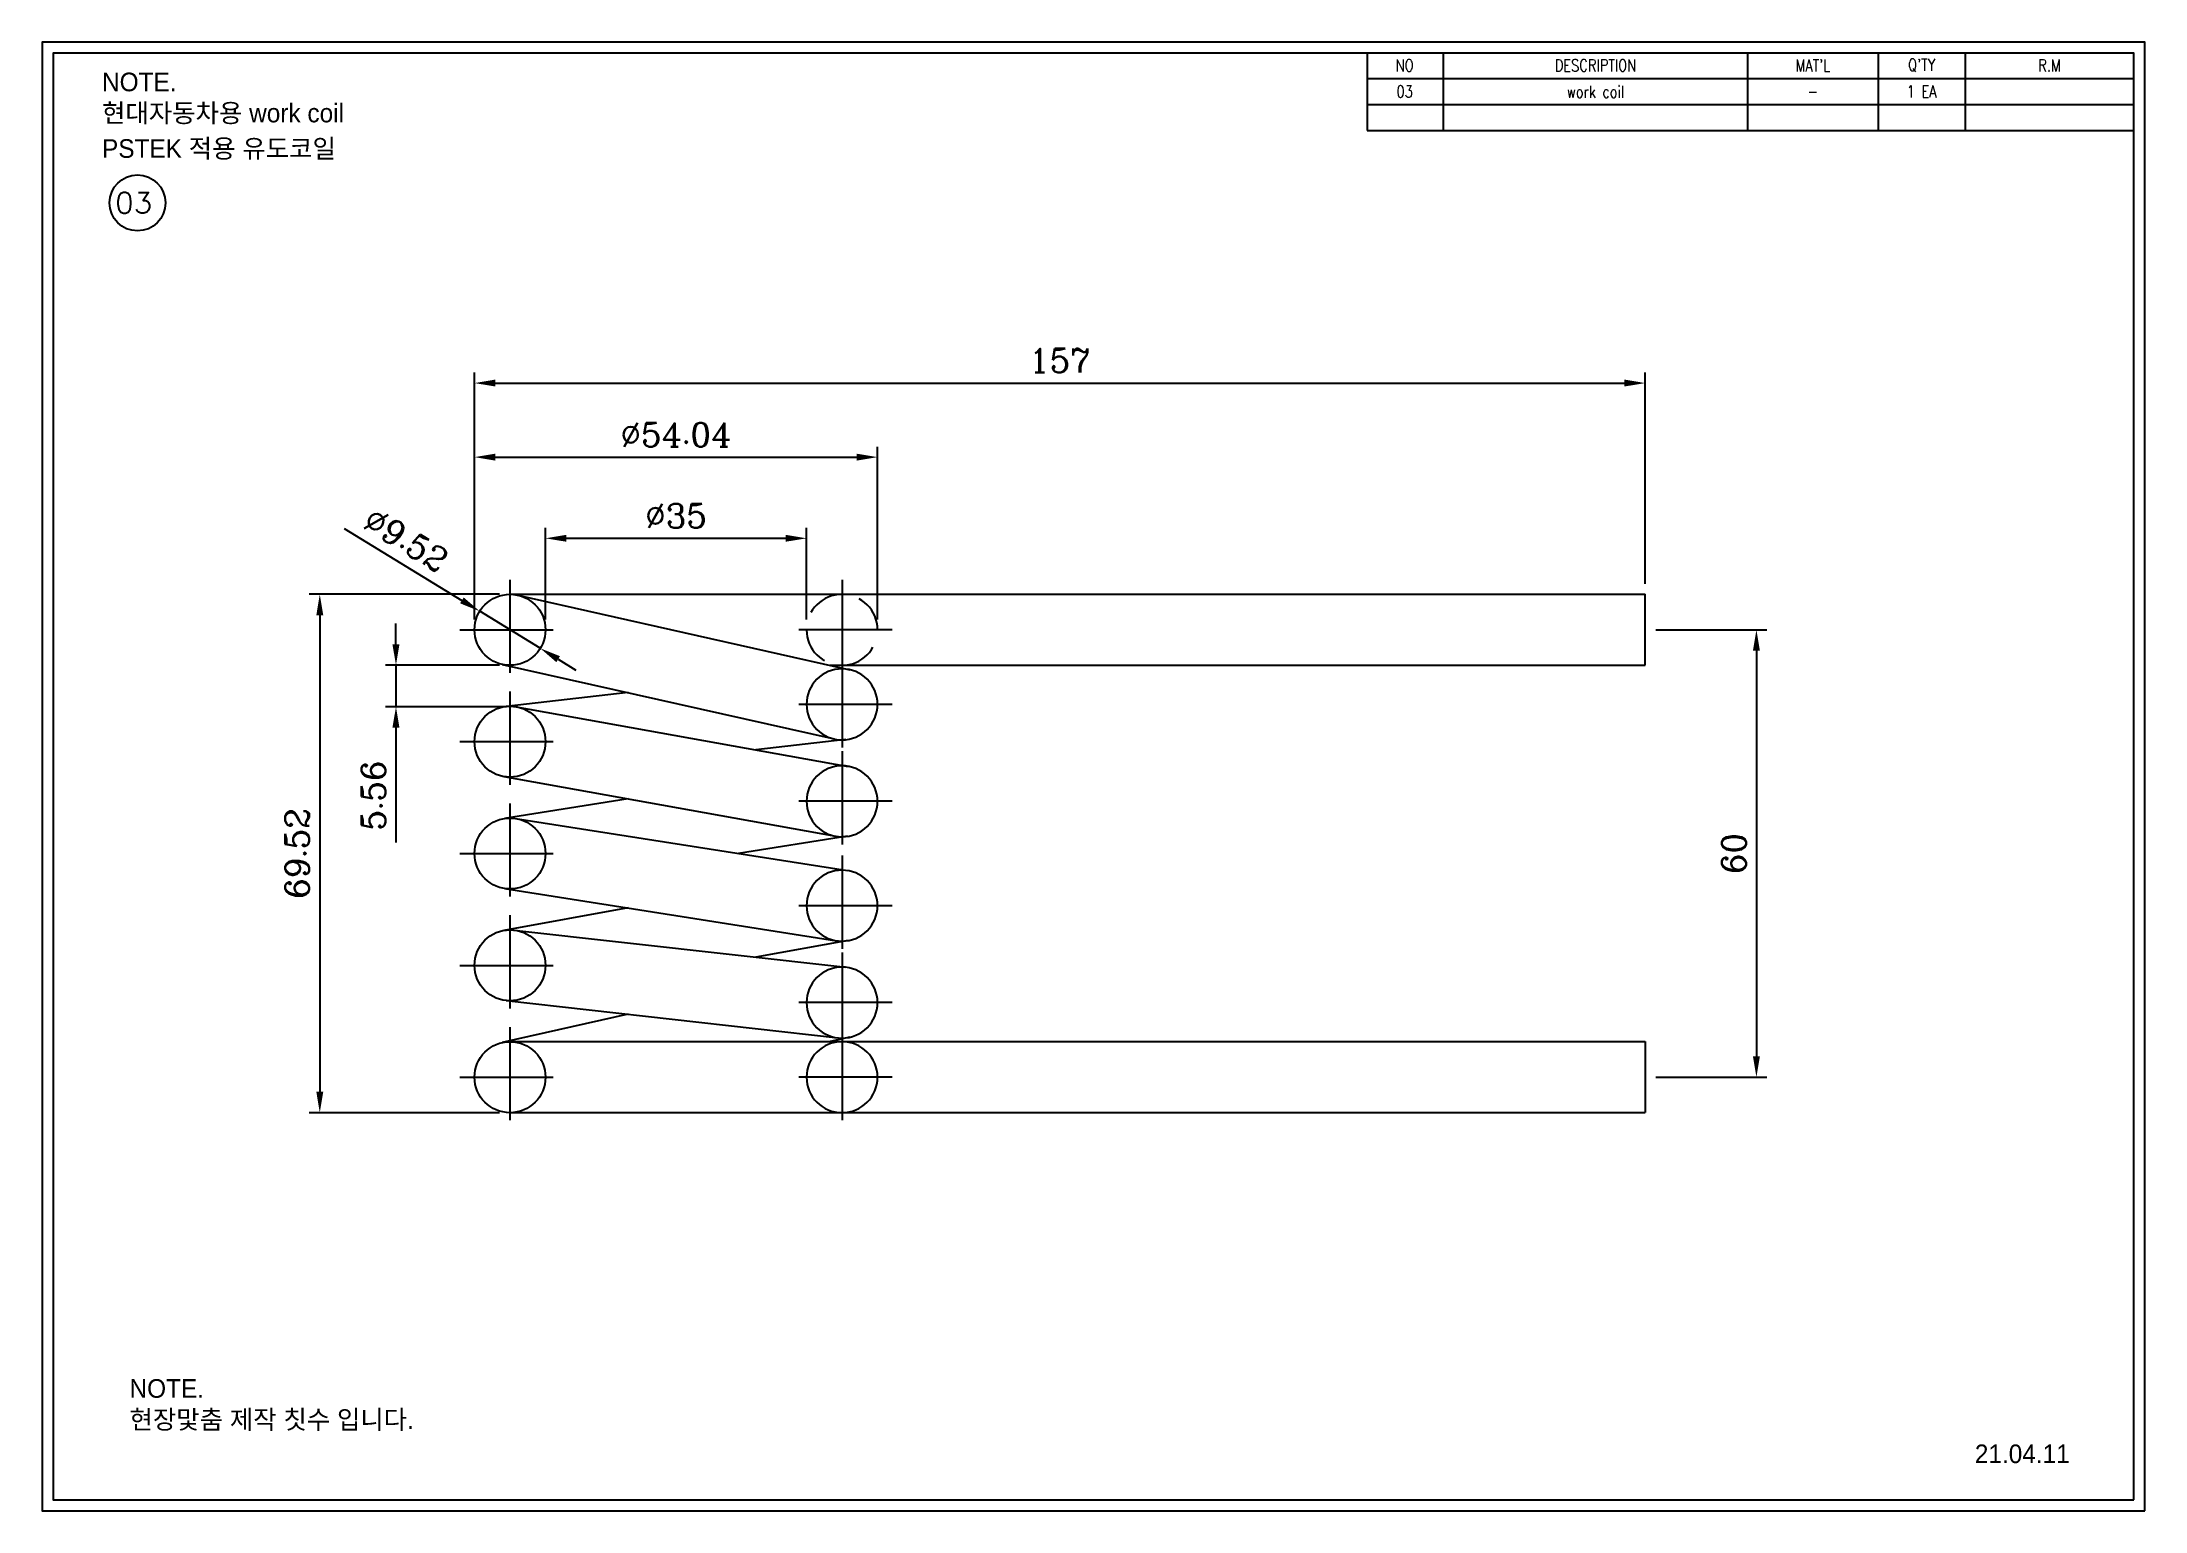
# Model space of a CAD drawing. Extents: x 5488 to 5770, y 14473 to 14670.
import ezdxf
from ezdxf.enums import TextEntityAlignment as Align

# ---------------------------------------------------------------- set-up
doc = ezdxf.new("R2010")
doc.units = 0
doc.header["$LTSCALE"] = 10
doc.header["$MEASUREMENT"] = 0
doc.linetypes.add('CENTER', pattern=[2, 1.25, -0.25, 0.25, -0.25])
doc.linetypes.add('HIDDENX2', pattern=[0.75, 0.5, -0.25])
doc.layers.get('0').update_dxf_attribs({"linetype": 'CONTINUOUS'})
doc.layers.get('DEFPOINTS').update_dxf_attribs({"linetype": 'CONTINUOUS'})
doc.layers.add('CL', color=1, linetype='CENTER')
doc.layers.add('HI', color=4, linetype='HIDDENX2')
doc.styles.add('RO', font='romans.shx')
doc.styles.get("Standard").update_dxf_attribs({"font": 'romanc.shx'})
doc.dimstyles.new('삼한진공', dxfattribs={"dimscale": 0, "dimtxt": 2.5, "dimasz": 2.5, "dimexe": 1, "dimexo": 1, "dimgap": 1, "dimtad": 1, "dimtoh": 1, "dimdec": 4, "dimtxsty": 'RO', "dimcen": 0, "dimclrd": 2, "dimclre": 2, "dimclrt": 3, "dimazin": 3, "dimtp": 0.3, "dimtfac": 0.5, "dimtdec": 4, "dimtofl": 0, "dimtmove": 0, "dimatfit": 3, "dimtolj": 2})

# ---------------------------------------------------------------- blocks, each defined once
blk = doc.blocks.new('*D0')
at = {"color": 2}
for p, q in [((5704.64, 14591.15), (5719.55, 14591.15)), ((5718.15, 14588.35), (5718.15, 14533.95)), ((5704.64, 14531.15), (5719.55, 14531.15))]:
    blk.add_line(p, q, dxfattribs=at)
for points in [[(5717.68, 14588.35), (5718.61, 14588.35), (5718.15, 14591.15)], [(5717.68, 14533.95), (5718.61, 14533.95), (5718.15, 14531.15)]]:
    blk.add_solid(points, dxfattribs=at)
at = {"layer": 'DEFPOINTS', "color": 0}
for p in [(5703.24, 14591.15), (5703.24, 14531.15), (5718.15, 14531.15)]:
    blk.add_point(p, dxfattribs=at)
at = {"color": 3, "insert": (5715.14, 14561.15), "char_height": 3.22, "attachment_point": 5, "rotation": 90}
blk.add_mtext('\\A2;60', dxfattribs=at)
blk = doc.blocks.new('*D1')
at = {"color": 2}
for p, q in [((5549.6, 14595.91), (5524.09, 14595.91)), ((5525.49, 14593.11), (5525.49, 14529.19)), ((5549.6, 14526.39), (5524.09, 14526.39))]:
    blk.add_line(p, q, dxfattribs=at)
for points in [[(5525.03, 14593.11), (5525.96, 14593.11), (5525.49, 14595.91)], [(5525.03, 14529.19), (5525.96, 14529.19), (5525.49, 14526.39)]]:
    blk.add_solid(points, dxfattribs=at)
at = {"layer": 'DEFPOINTS', "color": 0}
for p in [(5551, 14595.91), (5525.49, 14526.39), (5551, 14526.39)]:
    blk.add_point(p, dxfattribs=at)
at = {"color": 3, "insert": (5522.48, 14561.15), "char_height": 3.22, "attachment_point": 5, "rotation": 90}
blk.add_mtext('\\A2;69.52', dxfattribs=at)
blk = doc.blocks.new('*D2')
at = {"color": 2}
for p, q in [((5555.76, 14592.55), (5555.76, 14604.82)), ((5590.76, 14592.55), (5590.76, 14604.82)), ((5558.56, 14603.42), (5587.96, 14603.42))]:
    blk.add_line(p, q, dxfattribs=at)
for points in [[(5558.56, 14603.89), (5558.56, 14602.96), (5555.76, 14603.42)], [(5587.96, 14603.89), (5587.96, 14602.96), (5590.76, 14603.42)]]:
    blk.add_solid(points, dxfattribs=at)
at = {"layer": 'DEFPOINTS', "color": 0}
for p in [(5590.76, 14603.42), (5555.76, 14591.15), (5590.76, 14591.15)]:
    blk.add_point(p, dxfattribs=at)
at = {"color": 3, "insert": (5573.26, 14606.43), "char_height": 3.22, "attachment_point": 5}
blk.add_mtext('\\A2;%%c35', dxfattribs=at)
blk = doc.blocks.new('*D3')
at = {"color": 2}
for p, q in [((5546.24, 14592.55), (5546.24, 14615.71)), ((5549.04, 14614.31), (5597.48, 14614.31)), ((5600.28, 14592.55), (5600.28, 14615.71))]:
    blk.add_line(p, q, dxfattribs=at)
for points in [[(5549.04, 14614.77), (5549.04, 14613.84), (5546.24, 14614.31)], [(5597.48, 14614.77), (5597.48, 14613.84), (5600.28, 14614.31)]]:
    blk.add_solid(points, dxfattribs=at)
at = {"layer": 'DEFPOINTS', "color": 0}
for p in [(5600.28, 14614.31), (5546.24, 14591.15), (5600.28, 14591.15)]:
    blk.add_point(p, dxfattribs=at)
at = {"color": 3, "insert": (5573.26, 14617.32), "char_height": 3.22, "attachment_point": 5}
blk.add_mtext('\\A2;%%c54.04', dxfattribs=at)
blk = doc.blocks.new('*D4')
at = {"color": 2}
for p, q in [((5546.24, 14592.55), (5546.24, 14625.64)), ((5703.24, 14597.31), (5703.24, 14625.64)), ((5549.04, 14624.24), (5700.44, 14624.24))]:
    blk.add_line(p, q, dxfattribs=at)
for points in [[(5549.04, 14624.71), (5549.04, 14623.78), (5546.24, 14624.24)], [(5700.44, 14624.71), (5700.44, 14623.78), (5703.24, 14624.24)]]:
    blk.add_solid(points, dxfattribs=at)
at = {"layer": 'DEFPOINTS', "color": 0}
for p in [(5703.24, 14624.24), (5703.24, 14595.91), (5546.24, 14591.15)]:
    blk.add_point(p, dxfattribs=at)
at = {"color": 3, "insert": (5624.74, 14627.25), "char_height": 3.22, "attachment_point": 5}
blk.add_mtext('\\A2;157', dxfattribs=at)
blk = doc.blocks.new('ERT4')
blk.add_circle((5551, 14591.15), 4.76)
at = {"layer": 'CL'}
for p, q in [((5551, 14597.87), (5551, 14584.44)), ((5544.29, 14591.15), (5557.71, 14591.15))]:
    blk.add_line(p, q, dxfattribs=at)
blk = doc.blocks.new('*D6')
at = {"color": 2}
for p, q in [((5528.78, 14604.73), (5544.55, 14595.1)), ((5555.06, 14588.67), (5546.94, 14593.64)), ((5557.45, 14587.21), (5559.84, 14585.75))]:
    blk.add_line(p, q, dxfattribs=at)
for points in [[(5544.79, 14595.49), (5544.31, 14594.7), (5546.94, 14593.64)], [(5557.7, 14587.61), (5557.21, 14586.81), (5555.06, 14588.67)]]:
    blk.add_solid(points, dxfattribs=at)
at = {"layer": 'DEFPOINTS', "color": 0}
for p in [(5546.94, 14593.64), (5555.06, 14588.67)]:
    blk.add_point(p, dxfattribs=at)
at = {"color": 3, "insert": (5537.04, 14603.21), "char_height": 3.22, "attachment_point": 5, "rotation": 328.5736}
blk.add_mtext('\\A2;∅9.52', dxfattribs=at)
blk = doc.blocks.new('*D7')
at = {"color": 2}
for p, q in [((5535.71, 14589.19), (5535.71, 14591.99)), ((5549.6, 14586.39), (5534.31, 14586.39)), ((5535.71, 14586.39), (5535.71, 14580.84)), ((5550.44, 14580.84), (5534.31, 14580.84)), ((5535.71, 14578.04), (5535.71, 14562.63))]:
    blk.add_line(p, q, dxfattribs=at)
for points in [[(5535.24, 14589.19), (5536.17, 14589.19), (5535.71, 14586.39)], [(5535.24, 14578.04), (5536.17, 14578.04), (5535.71, 14580.84)]]:
    blk.add_solid(points, dxfattribs=at)
at = {"layer": 'DEFPOINTS', "color": 0}
for p in [(5551, 14586.39), (5535.71, 14580.84), (5551.84, 14580.84)]:
    blk.add_point(p, dxfattribs=at)
at = {"color": 3, "insert": (5532.7, 14568.93), "char_height": 3.22, "attachment_point": 5, "rotation": 90}
blk.add_mtext('\\A2;5.56', dxfattribs=at)

msp = doc.modelspace()

# ---------------------------------------------------------------- linework, layer by layer
at = {"color": 21}
for p, q in [((5665.949, 14668.476), (5665.949, 14658.101)), ((5676.149, 14668.476), (5676.149, 14658.101)), ((5716.97, 14668.476), (5716.97, 14658.101)), ((5734.464, 14668.476), (5734.464, 14658.101)), ((5746.127, 14668.476), (5746.127, 14658.101)), ((5665.949, 14665.099), (5768.749, 14665.099)), ((5665.949, 14661.6), (5768.749, 14661.6)), ((5665.949, 14658.101), (5768.749, 14658.101))]:
    msp.add_line(p, q, dxfattribs=at)
for p, q in [((5551.003, 14595.914), (5595.523, 14595.914)), ((5552.046, 14595.798), (5596.566, 14585.798)), ((5595.523, 14595.914), (5703.243, 14595.914)), ((5703.243, 14586.394), (5703.243, 14595.914)), ((5549.96, 14586.51), (5594.48, 14576.51)), ((5593.914, 14586.394), (5595.523, 14586.394)), ((5595.523, 14586.394), (5703.243, 14586.394)), ((5566.827, 14582.721), (5550.471, 14580.884)), ((5551.845, 14580.839), (5596.365, 14572.839)), ((5596.054, 14576.424), (5583.969, 14575.066)), ((5550.161, 14571.469), (5594.681, 14563.469)), ((5566.867, 14568.467), (5550.263, 14565.856)), ((5551.742, 14565.856), (5596.262, 14558.856)), ((5596.262, 14563.452), (5581.648, 14561.154)), ((5550.263, 14556.452), (5594.783, 14549.452)), ((5566.867, 14553.841), (5550.161, 14550.839)), ((5551.534, 14550.884), (5596.054, 14545.884)), ((5596.365, 14549.469), (5583.969, 14547.242)), ((5550.471, 14541.424), (5594.991, 14536.424)), ((5566.827, 14539.587), (5549.96, 14535.798)), ((5551.003, 14535.914), (5595.523, 14535.914)), ((5596.566, 14536.51), (5593.914, 14535.914)), ((5595.523, 14535.914), (5703.243, 14535.914)), ((5703.243, 14535.914), (5703.243, 14526.394)), ((5551.003, 14526.394), (5595.523, 14526.394)), ((5595.523, 14526.394), (5703.243, 14526.394))]:
    msp.add_line(p, q)
for points in [[(5770.249, 14472.976), (5770.249, 14669.976), (5488.249, 14669.976), (5488.249, 14472.976)], [(5768.749, 14474.476), (5768.749, 14668.476), (5489.749, 14668.476), (5489.749, 14474.476)]]:
    msp.add_lwpolyline(points, close=True, dxfattribs=at)
msp.add_circle((5501.047, 14648.401), 3.75, dxfattribs=at)

# ---------------------------------------------------------------- block references
for p in [(0, 0), (0, -15), (0, -30), (0, -45), (0, -60)]:
    msp.add_blockref('ERT4', p)
at = {"xscale": -1}
for p in [(11146.525, -10), (11146.525, -23), (11146.525, -37), (11146.525, -50), (11146.525, -60)]:
    msp.add_blockref('ERT4', p, dxfattribs=at)
at = {"layer": 'HI', "xscale": -1}
msp.add_blockref('ERT4', (11146.525, 0), dxfattribs=at)

# ---------------------------------------------------------------- texts
at = {"color": 3, "style": 'RO', "width": 0.8}
for s, p in [('NO', (5670.974, 14666.848)), ('DESCRIPTION', (5696.559, 14666.848)), ("MAT'L", (5725.717, 14666.848)), ("Q'TY", (5740.296, 14666.848)), ('R.M', (5757.455, 14666.848)), ('03', (5670.974, 14663.349)), ('work coil', (5696.559, 14663.349)), ('1 EA', (5740.296, 14663.349)), ('-', (5725.717, 14663.349))]:
    msp.add_text(s, height=1.6, dxfattribs=at).set_placement(p, align=Align.MIDDLE)
at = {"color": 2, "style": 'RO', "width": 1.022746}
msp.add_text('03', height=2.7654, dxfattribs=at).set_placement((5498.053, 14647.028), (5503.036, 14647.028), align=Align.FIT)
at = {"color": 0, "linetype": 'CONTINUOUS', "char_height": 2.5, "width": 74.78654, "attachment_point": 1, "style": 'RO'}
for s, insert in [('{\\fGulim|b0|i0|c129|p49;\\C3;NOTE.\\P현대자동차용 work coil}', (5496.289, 14665.876)), ('{\\fGulim|b0|i0|c129|p49;\\C3;PSTEK 적용 유도코일}', (5496.289, 14656.949)), ('{\\fGulim|b0|i0|c129|p49;\\C3;NOTE.\\P현장맟춤 제작 칫수 입니다.}', (5499.976, 14490.653)), ('{\\fGulim|b0|i0|c129|p49;\\C3;21.04.11}', (5747.436, 14481.889))]:
    msp.add_mtext(s, dxfattribs=dict(at, insert=insert))

# ---------------------------------------------------------------- dimensions: what is measured, and where the dimension line sits
for base, p1, p2, override, picture, middle in [((5703.243, 14624.245), (5546.243, 14591.154), (5703.243, 14595.914), {"dimscale": 1.4, "dimtxt": 2.3, "dimasz": 2, "dimtoh": 0, "dimdec": 2, "dimtxsty": 'STANDARD', "dimadec": 2, "dimazin": 2, "dimtdec": 2, "dimtofl": 1, "dimfxl": 0.18}, '*D4', (5624.743, 14627.255)), ((5600.283, 14614.307), (5546.243, 14591.154), (5600.283, 14591.154), {"dimscale": 1.4, "dimtxt": 2.3, "dimasz": 2, "dimtoh": 0, "dimdec": 2, "dimpost": '%%c<>', "dimtxsty": 'STANDARD', "dimadec": 2, "dimazin": 2, "dimtdec": 2, "dimtofl": 1, "dimfxl": 0.18}, '*D3', (5573.263, 14617.317)), ((5590.763, 14603.423), (5555.763, 14591.154), (5590.763, 14591.154), {"dimscale": 1.4, "dimtxt": 2.3, "dimasz": 2, "dimtoh": 0, "dimdec": 2, "dimpost": '%%c<>', "dimtxsty": 'STANDARD', "dimadec": 2, "dimazin": 2, "dimtdec": 2, "dimtofl": 1, "dimfxl": 0.18}, '*D2', (5573.263, 14606.433))]:
    dim = msp.add_linear_dim(base=base, p1=p1, p2=p2, dimstyle='삼한진공', override=override)
    dim.commit()
    dim.dimension.update_dxf_attribs({"geometry": picture, "text_midpoint": middle})
dim = msp.add_diameter_dim_2p(p1=(5555.064, 14588.672), p2=(5546.941, 14593.636), dimstyle='삼한진공', override={"dimscale": 1.4, "dimtxt": 2.3, "dimasz": 2, "dimtoh": 0, "dimdec": 2, "dimtxsty": 'STANDARD', "dimadec": 2, "dimazin": 2, "dimtdec": 2, "dimtofl": 1, "dimfxl": 0.18})
dim.commit()
dim.dimension.update_dxf_attribs({"geometry": '*D6', "text_midpoint": (5537.042, 14603.212)})
for base, p1, p2, picture, middle in [((5525.492, 14526.394), (5551.003, 14595.914), (5551.003, 14526.394), '*D1', (5522.482, 14561.154)), ((5535.70665, 14580.83898), (5551.0027, 14586.39402), (5551.84456, 14580.83898), '*D7', (5532.69665, 14568.93232)), ((5718.148, 14531.154), (5703.243, 14591.154), (5703.243, 14531.154), '*D0', (5715.138, 14561.154))]:
    dim = msp.add_linear_dim(base=base, p1=p1, p2=p2, angle=90, dimstyle='삼한진공', override={"dimscale": 1.4, "dimtxt": 2.3, "dimasz": 2, "dimtoh": 0, "dimdec": 2, "dimtxsty": 'STANDARD', "dimadec": 2, "dimazin": 2, "dimtdec": 2, "dimtofl": 1, "dimfxl": 0.18})
    dim.commit()
    dim.dimension.update_dxf_attribs({"geometry": picture, "text_midpoint": middle})

doc.saveas('drawing.dxf')
